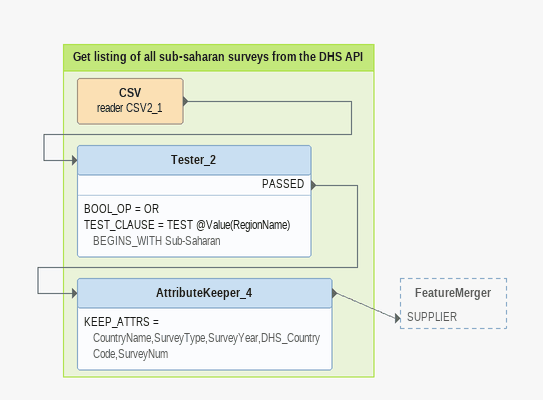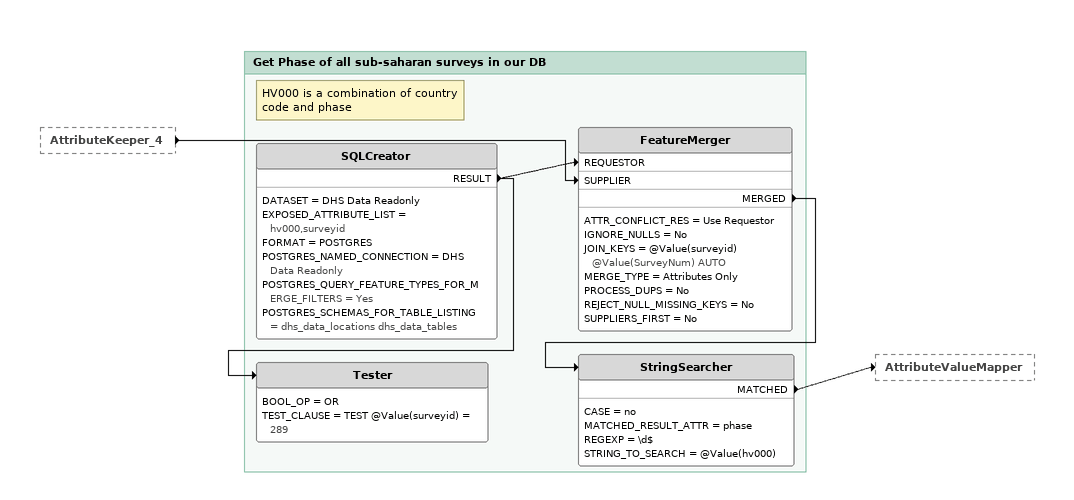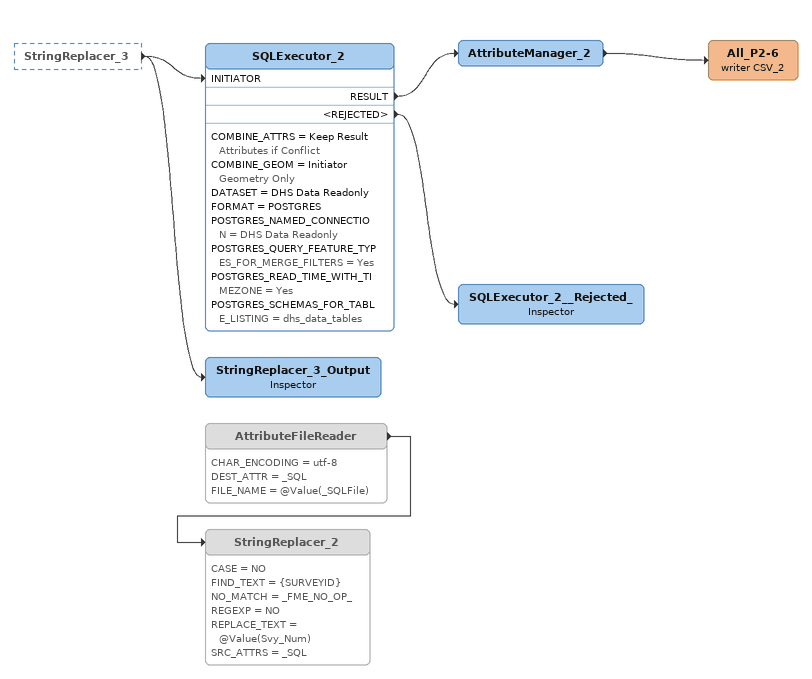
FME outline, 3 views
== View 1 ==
Bookmark: Get listing of all sub-saharan surveys from the DHS API
CSV (reader CSV2_1)
    -> Tester_2
Tester_2
    BOOL_OP = OR
    TEST_CLAUSE = TEST @Value(RegionName) BEGINS_WITH Sub-Saharan
    PASSED -> AttributeKeeper_4
AttributeKeeper_4
    KEEP_ATTRS = CountryName,SurveyType,SurveyYear,DHS_CountryCode,SurveyNum
    -> FeatureMerger [SUPPLIER]

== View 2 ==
AttributeKeeper_4 [outside]
    -> FeatureMerger [SUPPLIER]

Bookmark: Get Phase of all sub-saharan surveys in our DB
Note: HV000 is a combination of country code and phase
SQLCreator
    DATASET = DHS Data Readonly
    EXPOSED_ATTRIBUTE_LIST = hv000,surveyid
    FORMAT = POSTGRES
    POSTGRES_NAMED_CONNECTION = DHS Data Readonly
    POSTGRES_QUERY_FEATURE_TYPES_FOR_MERGE_FILTERS = Yes
    POSTGRES_SCHEMAS_FOR_TABLE_LISTING = dhs_data_locations dhs_data_tables
    RESULT -> Tester
    RESULT -> FeatureMerger [REQUESTOR]
Tester
    BOOL_OP = OR
    TEST_CLAUSE = TEST @Value(surveyid) = 289
FeatureMerger
    ATTR_CONFLICT_RES = Use Requestor
    IGNORE_NULLS = No
    JOIN_KEYS = @Value(surveyid) @Value(SurveyNum) AUTO
    MERGE_TYPE = Attributes Only
    PROCESS_DUPS = No
    REJECT_NULL_MISSING_KEYS = No
    SUPPLIERS_FIRST = No
    MERGED -> StringSearcher
StringSearcher
    CASE = no
    MATCHED_RESULT_ATTR = phase
    REGEXP = \d$
    STRING_TO_SEARCH = @Value(hv000)
    MATCHED -> AttributeValueMapper

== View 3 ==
StringReplacer_3 [outside]
    -> SQLExecutor_2 [INITIATOR]
    -> StringReplacer_3_Output
SQLExecutor_2
    COMBINE_ATTRS = Keep Result Attributes if Conflict
    COMBINE_GEOM = Initiator Geometry Only
    DATASET = DHS Data Readonly
    FORMAT = POSTGRES
    POSTGRES_NAMED_CONNECTION = DHS Data Readonly
    POSTGRES_QUERY_FEATURE_TYPES_FOR_MERGE_FILTERS = Yes
    POSTGRES_READ_TIME_WITH_TIMEZONE = Yes
    POSTGRES_SCHEMAS_FOR_TABLE_LISTING = dhs_data_tables
    RESULT -> AttributeManager_2
    <REJECTED> -> SQLExecutor_2__Rejected_
AttributeManager_2
    -> All_P2-6 (writer CSV_2)
All_P2-6 (writer CSV_2)
SQLExecutor_2__Rejected_: Inspector
StringReplacer_3_Output: Inspector
AttributeFileReader [off]
    CHAR_ENCODING = utf-8
    DEST_ATTR = _SQL
    FILE_NAME = @Value(_SQLFile)
    -> StringReplacer_2
StringReplacer_2 [off]
    CASE = NO
    FIND_TEXT = {SURVEYID}
    NO_MATCH = _FME_NO_OP_
    REGEXP = NO
    REPLACE_TEXT = @Value(Svy_Num)
    SRC_ATTRS = _SQL
